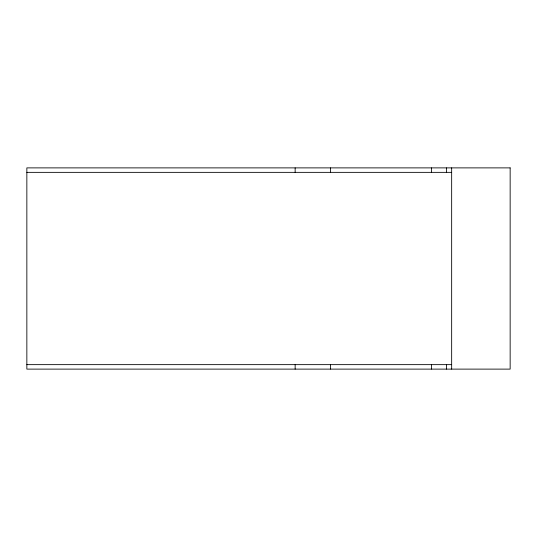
<?xml version="1.0" encoding="UTF-8"?>
<svg xmlns="http://www.w3.org/2000/svg" width="537" height="537" viewBox="0 0 537 537"><rect width="100%" height="100%" fill="white"/><g stroke="black" fill="none" stroke-linecap="round" stroke-linejoin="round"><path stroke-width="0.81" d="M26.85 172.357L451.657 172.357M26.85 364.643L451.657 364.643M451.657 167.886L451.657 369.114M446.415 167.886L446.415 172.357M446.415 364.643L446.415 369.114M431.533 167.886L431.533 172.357M431.533 364.643L431.533 369.114M330.49 167.886L330.49 172.357M330.49 364.643L330.49 369.114M295.149 167.886L295.149 172.357M295.149 364.643L295.149 369.114M510.15 167.886L26.85 167.886L26.85 369.114L510.15 369.114L510.15 167.886"/></g></svg>
